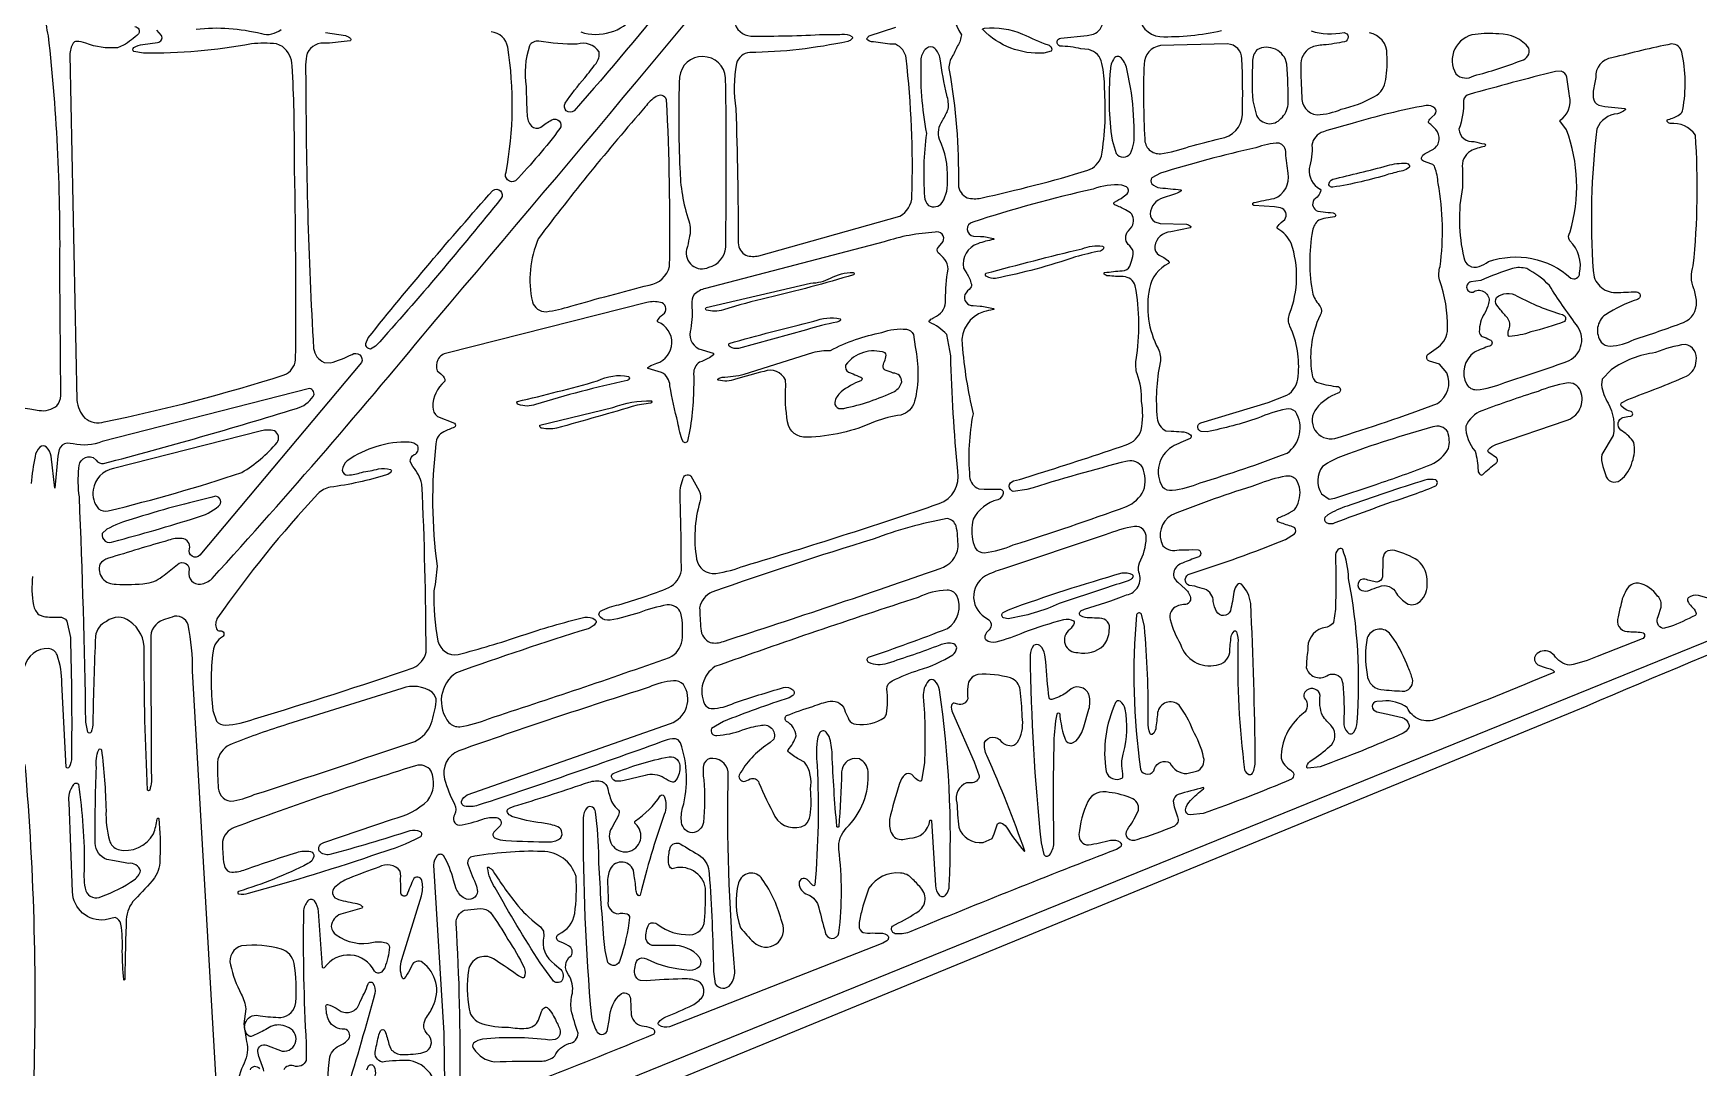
# Model space of a CAD drawing. Header units: metres. Extents: x 0.1 to 11.9, y 2.5 to 10.6.
# Drawn here: x 4.531 to 6.78, y 4.106 to 5.504 of the extents above; entities that cross this region are included whole.
import ezdxf

# ---------------------------------------------------------------- set-up
doc = ezdxf.new("R2010")
doc.units = ezdxf.units.M

msp = doc.modelspace()

# ---------------------------------------------------------------- linework, layer by layer
at = {"layer": 'Layer 1', "color": 0}
for points in [[(2.87343, 4.59892, 0.1276), (2.86229, 4.57138, 0.3157), (2.86591, 4.55992, 0.3157), (2.87791, 4.55941, 0.0087), (3.42105, 5.06938), (4.30586, 5.93711, 0.0199), (5.43085, 7.15143, 0.0349), (6.76457, 8.82672, 0.0132), (7.80683, 10.4261, -0.3156), (7.81356, 10.42746, -0.3081), (7.82169, 10.41323, 0.1559), (7.82504, 10.40217, 0.554), (7.83153, 10.40224, 0.2638), (7.83198, 10.4139, 0.0415), (7.81648, 10.43607, 0.1151), (7.80658, 10.44448, 0.3209), (7.80157, 10.44374, 0.041), (7.77989, 10.41175, -0.0264), (6.06598, 7.92675, -0.0319), (3.46018, 5.16184), (2.87343, 4.59892)], [(5.89569, 5.47689, -0.2211), (5.81317, 5.50847, -0.4431), (5.81322, 5.50947, -0.1427), (5.81562, 5.51051, -0.1216), (5.8669, 5.50253, 0.0177), (5.90139, 5.48779, -0.4947), (5.90581, 5.47918), (5.89569, 5.47689)], [(6.51042, 5.5026, 0.0563), (6.47826, 5.50211, 0.5385), (6.45227, 5.44866, 0.3535), (6.47649, 5.44618, 0.0357), (6.54099, 5.46698, 0.4293), (6.55103, 5.48341, 0.2371), (6.51042, 5.5026)], [(6.77301, 5.1894, 0.0424), (6.77592, 5.36594, 0.268), (6.74186, 5.38167, -0.2521), (6.73779, 5.38455, -0.4901), (6.7391, 5.38722, 0.1006), (6.75437, 5.39363, 0.2029), (6.75893, 5.40072, 0.0995), (6.75748, 5.47795, 0.3681), (6.74346, 5.48916, 0.0141), (6.66317, 5.47029, 0.4011), (6.64127, 5.44397, 0.0121), (6.63795, 5.4254), (6.63756, 5.41691, 0.2517), (6.64531, 5.40636), (6.65328, 5.40472), (6.6806, 5.402, -0.2924), (6.68144, 5.40114, -0.2906), (6.68101, 5.40003, -0.0806), (6.67076, 5.3948, 0.2814), (6.64272, 5.37448, 0.0483), (6.63784, 5.18283, 0.4161), (6.66803, 5.1533, 0.0135), (6.69621, 5.15438, -0.3628), (6.70126, 5.14961, -0.3628), (6.69746, 5.1438, 0.0634), (6.65433, 5.12324, 0.4184), (6.64877, 5.08618, 0.2124), (6.66069, 5.08086, 0.0991), (6.69307, 5.08958, 0.0087), (6.75981, 5.11275, 0.3199), (6.7774, 5.14072, 0.0615), (6.77376, 5.15835, -0.1888), (6.77301, 5.1894)], [(5.4433, 5.18741, 0.3201), (5.46598, 5.21439, 0.007), (5.46587, 5.4432, 0.3864), (5.43518, 5.47212, 0.3864), (5.40345, 5.44433, 0.0217), (5.40411, 5.32088, 0.074), (5.41593, 5.24998, -0.1657), (5.41645, 5.22669, -0.035), (5.41307, 5.2116, 0.2895), (5.42054, 5.18995, 0.2896), (5.4433, 5.18741)], [(5.73708, 5.36823, 0.0544), (5.73464, 5.28267, 0.1936), (5.73996, 5.271, 0.3847), (5.75837, 5.2748, 0.1636), (5.76547, 5.30698, 0.1277), (5.75464, 5.35997, -0.2272), (5.75871, 5.38563, 0.0459), (5.76658, 5.40104, 0.1209), (5.76446, 5.4198, -0.0199), (5.75559, 5.46919, 0.1658), (5.74833, 5.48303, 0.3926), (5.737, 5.48303, 0.1831), (5.72971, 5.46919, 0.0577), (5.73708, 5.36823)], [(5.98787, 5.35904), (5.99344, 5.34121, 0.5214), (6.01261, 5.34115, 0.1356), (6.01761, 5.37023, 0.0383), (6.01281, 5.43039), (6.00833, 5.45327, 0.1485), (6.00039, 5.46999, 0.4767), (5.99084, 5.46996, 0.1557), (5.98547, 5.45292, 0.0603), (5.98787, 5.35904)], [(6.05317, 5.48689, 0.3638), (6.031, 5.46181, 0.0219), (6.03201, 5.36114, 0.4496), (6.05347, 5.3408, 0.0495), (6.09211, 5.35047, -0.0066), (6.13394, 5.3612, 0.364), (6.16397, 5.39385, 0.0162), (6.1633, 5.46901, 0.4066), (6.14388, 5.48907), (6.05317, 5.48689)], [(6.18296, 5.39234, 0.5277), (6.21595, 5.3882, 0.175), (6.22578, 5.40717, 0.021), (6.22405, 5.46195, 0.5053), (6.18358, 5.48134, 0.1974), (6.17775, 5.46505, 0.0351), (6.17799, 5.41233), (6.18296, 5.39234)], [(6.49641, 5.19497, -0.2761), (6.60757, 5.17275, 0.5536), (6.61945, 5.17918, 0.2546), (6.60626, 5.22309, -0.285), (6.60645, 5.23522, 0.164), (6.60175, 5.37297), (6.59287, 5.38541), (6.59294, 5.38594, 0.3269), (6.60557, 5.41877, 0.0098), (6.6023, 5.44446, 0.2195), (6.59464, 5.45229), (6.58687, 5.4521, 0.0051), (6.47031, 5.42095, 0.2817), (6.46267, 5.41291, -0.0948), (6.45626, 5.37388, 0.4185), (6.4769, 5.35724, 0.0324), (6.49105, 5.35413, -0.3347), (6.49234, 5.35246, -0.3346), (6.49109, 5.35077, 0.0542), (6.47216, 5.34442, 0.297), (6.46111, 5.32064, -0.0187), (6.46125, 5.29519, 0.1088), (6.46308, 5.20078, 0.4877), (6.48353, 5.18831, 0.0608), (6.49641, 5.19497)], [(5.21271, 5.22585, 0.1559), (5.20474, 5.14062, 0.3353), (5.22336, 5.12734, 0.0498), (5.25656, 5.13491, -0.0053), (5.36254, 5.16336, 0.3005), (5.39013, 5.18858, 0.0163), (5.38613, 5.41384, 0.4634), (5.37219, 5.4183, 0.1039), (5.35736, 5.40405, 0.0185), (5.21271, 5.22585)], [(6.42737, 5.00318, 0.3718), (6.44005, 5.04458), (6.43021, 5.05653), (6.41646, 5.06037, -0.2883), (6.41289, 5.06553, -0.2887), (6.416, 5.07099), (6.42865, 5.07999, 0.2593), (6.44085, 5.10428, 0.0952), (6.43018, 5.1704, -0.1398), (6.43098, 5.18856, 0.0798), (6.42828, 5.30068, 0.0586), (6.42408, 5.32233, 0.2186), (6.41993, 5.32686), (6.40833, 5.33078, -0.3861), (6.40607, 5.33504, -0.216), (6.41099, 5.34115), (6.42205, 5.34699, 0.4659), (6.42508, 5.37338, 0.0873), (6.41592, 5.38206, -0.3648), (6.41532, 5.38432, -0.1005), (6.41984, 5.39035), (6.42391, 5.39376, 0.357), (6.42388, 5.40249, 0.2075), (6.41208, 5.40593, 0.0291), (6.31209, 5.38146, 0.0065), (6.27325, 5.37058, 0.2915), (6.25791, 5.35252, -0.0885), (6.25413, 5.32078, 0.3008), (6.26895, 5.29293, -0.2903), (6.26957, 5.2896, -0.104), (6.26472, 5.28232), (6.26046, 5.27843, 0.499), (6.26573, 5.26332), (6.27291, 5.26242, 0.0211), (6.28632, 5.26094, -0.281), (6.28986, 5.2583, -0.4663), (6.28845, 5.25565), (6.2738, 5.25315), (6.26707, 5.25118, 0.1727), (6.25858, 5.2368, 0.089), (6.25886, 5.15098, 0.082), (6.26916, 5.13439, -0.2837), (6.26886, 5.12245, 0.1609), (6.2587, 5.03925, 0.2634), (6.26707, 5.03101, 0.0384), (6.29333, 5.02605, -0.3251), (6.29634, 5.02155, -0.3254), (6.29298, 5.01728, 0.1331), (6.26382, 4.99656, 0.3206), (6.26197, 4.96735, 0.3205), (6.289, 4.95614, 0.0149), (6.42737, 5.00318)], [(6.22419, 4.93612, 0.4011), (6.23551, 4.99227, 0.2313), (6.22286, 4.9956, 0.053), (6.18478, 4.98352, -0.0361), (6.11622, 4.9652), (6.10842, 4.96566, -0.3462), (6.10358, 4.97103, -0.3464), (6.10766, 4.97701), (6.1988, 5.00471), (6.22373, 5.01435, 0.2641), (6.23922, 5.04023, 0.1344), (6.22821, 5.10761, -0.2129), (6.22763, 5.12436, 0.1766), (6.22973, 5.22011, 0.1547), (6.21165, 5.23935, -0.3892), (6.21107, 5.2416, -0.0959), (6.21628, 5.24801), (6.22109, 5.25194, 0.5339), (6.21541, 5.2677), (6.20707, 5.26898), (6.1793, 5.27098, -0.3469), (6.17779, 5.27289, -0.3462), (6.1793, 5.27479, -0.0091), (6.20665, 5.28036, 0.3686), (6.22563, 5.31439, -0.0147), (6.22245, 5.34181, 0.3358), (6.21356, 5.35519, 0.0845), (6.18222, 5.34892, 0.0193), (6.05317, 5.31451), (6.0416, 5.30804, 0.3927), (6.0416, 5.30024, 0.1779), (6.05297, 5.29459, -0.013), (6.08066, 5.29189, -0.3087), (6.08138, 5.29116, -0.3096), (6.08096, 5.29023, -0.0699), (6.07065, 5.28565), (6.05684, 5.28132, 0.3118), (6.03923, 5.25957, 0.2704), (6.04572, 5.24889), (6.05286, 5.24646), (6.08837, 5.2457, -0.1676), (6.09381, 5.24299, -0.5241), (6.09337, 5.24062), (6.06718, 5.23541, 0.3385), (6.04542, 5.21592, 0.2799), (6.05134, 5.20373), (6.05756, 5.20045, -0.0949), (6.06459, 5.1947, -0.4633), (6.06421, 5.19251, 0.2419), (6.03849, 5.15886, 0.1732), (6.04995, 5.07745, -0.1616), (6.05279, 5.05853, 0.078), (6.04888, 4.98338, 0.2661), (6.06059, 4.96656), (6.06757, 4.96568, -0.0247), (6.08181, 4.96514, -0.1632), (6.0937, 4.96072, -0.5382), (6.09325, 4.95592, 0.02), (6.0689, 4.94488, 0.4093), (6.05595, 4.89047, 0.2284), (6.06887, 4.886, 0.0763), (6.10706, 4.89614, 0.0179), (6.22419, 4.93612)], [(6.28589, 5.3063, 0.007), (6.36006, 5.32479, -0.0793), (6.3851, 5.32801, -0.2239), (6.38974, 5.32482, -0.3422), (6.38901, 5.32206, -0.0941), (6.38073, 5.31784, 0.0116), (6.36143, 5.31298, -0.036), (6.28621, 5.29558, -0.4294), (6.28068, 5.29888, -0.2857), (6.28589, 5.3063)], [(4.98314, 5.09213, -0.0129), (5.15156, 5.29132, -0.3675), (5.16165, 5.29062, -0.3674), (5.1626, 5.28057, -0.0149), (4.99304, 5.08073), (4.98628, 5.07688, -0.4933), (4.98003, 5.08446), (4.98314, 5.09213)], [(5.96235, 5.29304, 0.0228), (5.79975, 5.24847, 0.3694), (5.79208, 5.23852, 0.3695), (5.80071, 5.22939), (5.80997, 5.22915, -0.0431), (5.82775, 5.2263, -0.3415), (5.82836, 5.22551, -0.3431), (5.82775, 5.2247, 0.051), (5.80671, 5.21925, 0.3826), (5.78734, 5.18618), (5.79176, 5.17902, -0.0698), (5.79776, 5.16458, -0.2301), (5.79678, 5.15971, 0.0296), (5.78898, 5.15068, 0.5477), (5.80035, 5.13581), (5.8096, 5.13502, -0.0354), (5.82768, 5.13156, -0.3381), (5.82818, 5.13089, -0.3396), (5.82767, 5.13022, 0.0241), (5.81431, 5.12722, 0.3546), (5.78519, 5.08296, 0.0351), (5.8, 4.98927, 0.0696), (5.79547, 4.90443, 0.2804), (5.80774, 4.88791), (5.81486, 4.88738), (5.83703, 4.88749, -0.425), (5.8408, 4.88155, -0.242), (5.83359, 4.8732, 0.209), (5.80008, 4.8468, 0.1074), (5.80008, 4.81564), (5.80293, 4.80818, 0.2818), (5.81545, 4.80156, 0.0745), (5.85418, 4.81214, 0.0117), (6.0073, 4.86417, 0.179), (6.03039, 4.88554, 0.1842), (6.02883, 4.91704, 0.3138), (6.0088, 4.92554, 0.013), (5.87289, 4.88692), (5.85446, 4.88439, -0.3365), (5.84907, 4.89153, -0.3364), (5.85449, 4.89863, 0.0255), (5.88816, 4.90858, 0.0068), (6.00677, 4.94747, 0.232), (6.02739, 4.96722, 0.0883), (6.02764, 5.00586, 0.1064), (6.02159, 5.04322, -0.0974), (6.02027, 5.06224, 0.0851), (6.01927, 5.16219, 0.3231), (6.00299, 5.17482, -0.0177), (5.98228, 5.17577, -0.1718), (5.97732, 5.17806, -0.5738), (5.97784, 5.18008, -0.0266), (6.00153, 5.18256, 0.255), (6.01204, 5.18886), (6.01389, 5.19555, 0.1063), (6.01637, 5.20853, 0.1471), (6.00967, 5.21812, -0.3869), (6.01, 5.23672), (6.01461, 5.24223, 0.332), (6.01288, 5.26113), (6.00606, 5.26515, 0.0289), (5.99183, 5.27141, -0.2892), (5.99017, 5.27326, -0.2887), (5.99112, 5.27554, 0.0381), (6.00293, 5.28235), (6.00841, 5.28679, 0.4291), (6.00729, 5.2961), (6.00099, 5.2985, 0.106), (5.96235, 5.29304)], [(5.10213, 4.63951, 0.4393), (5.09199, 4.57208, 0.2253), (5.10691, 4.56647, 0.0626), (5.14561, 4.57735, 0.006), (5.38986, 4.65993, 0.2445), (5.407, 4.68292, 0.0739), (5.40552, 4.72007, 0.3381), (5.38692, 4.73104, 0.051), (5.34887, 4.72048, -0.0216), (5.3099, 4.71028, -0.2151), (5.29673, 4.71462, -0.5062), (5.29675, 4.72252, -0.0908), (5.32173, 4.73125, 0.0259), (5.38924, 4.75455, 0.2282), (5.40603, 4.77767, 0.0082), (5.40429, 4.87694, -0.0877), (5.40784, 4.9007, -0.5742), (5.41891, 4.90549), (5.4301, 4.88523, -0.1747), (5.43111, 4.87029, 0.1143), (5.42666, 4.79308, 0.3958), (5.45241, 4.7735, 0.054), (5.49178, 4.78414, 0.0102), (5.75431, 4.86805, 0.3773), (5.77932, 4.91187, -0.0167), (5.76988, 5.06766), (5.7646, 5.09657, 0.1054), (5.7413, 5.11307, -0.4654), (5.74095, 5.1149, -0.1197), (5.74577, 5.11855), (5.75079, 5.12125, 0.2835), (5.76288, 5.14332, -0.0418), (5.76631, 5.18496, 0.177), (5.76175, 5.198, 0.0357), (5.75284, 5.20705, -0.4074), (5.7533, 5.21434), (5.7595, 5.22211, 0.3022), (5.75831, 5.23199, 0.302), (5.74875, 5.2347, 0.0661), (5.68004, 5.22175), (5.43869, 5.1588, 0.1256), (5.42338, 5.1507, 0.1723), (5.42005, 5.13728, -0.0594), (5.41894, 5.10437, 0.3804), (5.42954, 5.07702), (5.4488, 5.07126, -0.547), (5.44929, 5.06911, -0.1038), (5.44182, 5.06409, -0.0343), (5.43061, 5.05898, 0.263), (5.42265, 5.0436, -0.0431), (5.41769, 4.96762), (5.41436, 4.95227, -0.2784), (5.41109, 4.9503, -0.2778), (5.40784, 4.95227, -0.0593), (5.40145, 4.9776, -0.0283), (5.39063, 5.0273, 0.2702), (5.37944, 5.04511), (5.36101, 5.05054, -0.5687), (5.36079, 5.05189, -0.0926), (5.36636, 5.05504), (5.37271, 5.05759, 0.3169), (5.39324, 5.08478, 0.317), (5.37454, 5.11328, -0.3843), (5.374, 5.11538, -0.0924), (5.3789, 5.12164), (5.38335, 5.1255, 0.5378), (5.37801, 5.13988, 0.1243), (5.35957, 5.13966), (5.08927, 5.0714, 0.4706), (5.07634, 5.04743), (5.08116, 5.04334, -0.1135), (5.08643, 5.03616, -0.3089), (5.08575, 5.03265, 0.2134), (5.07017, 4.99894, 0.2384), (5.07661, 4.98581), (5.09941, 4.97652, -0.2933), (5.10114, 4.97389, -0.2939), (5.09947, 4.9712, 0.0302), (5.08517, 4.96495, 0.2911), (5.07448, 4.94891, 0.0633), (5.07617, 4.78358, -0.0316), (5.07186, 4.75035, 0.0524), (5.07723, 4.68225, 0.4004), (5.10468, 4.66416, 0.0184), (5.18988, 4.68955, -0.024), (5.2757, 4.7144, -0.2117), (5.28964, 4.71115, -0.4211), (5.29026, 4.70632, -0.1402), (5.28001, 4.69898, 0.0094), (5.10213, 4.63951)], [(5.94737, 5.21242, -0.1237), (5.97506, 5.21605, -0.4607), (5.97647, 5.21322, -0.215), (5.9722, 5.20929, 0.0203), (5.93856, 5.20144, -0.0365), (5.83045, 5.17239, -0.1459), (5.8186, 5.17467, -0.5285), (5.81742, 5.17923, -0.0066), (5.94737, 5.21242)], [(5.5807, 5.16606, 0.1159), (5.60756, 5.17264, -0.1311), (5.638, 5.18014, -0.3518), (5.63957, 5.17894, -0.3519), (5.63873, 5.17714, -0.0151), (5.52261, 5.1461, 0.0216), (5.46282, 5.12985, -0.1579), (5.43966, 5.12962, -0.3028), (5.43859, 5.13124, -0.3016), (5.43966, 5.13285), (5.5807, 5.16606)], [(6.6052, 5.06127, 0.479), (6.61507, 5.10964, -0.0162), (6.57866, 5.16262, 0.0876), (6.54806, 5.18548, 0.1334), (6.5287, 5.18577, 0.0227), (6.48584, 5.16944), (6.47254, 5.16751, 0.4972), (6.46758, 5.15754, 0.4971), (6.47853, 5.15547, -0.2839), (6.49277, 5.15258, -0.284), (6.49657, 5.13854, -0.0772), (6.49087, 5.12485, 0.1383), (6.48389, 5.10028, 0.2852), (6.4879, 5.09379, -0.0369), (6.49815, 5.08943, -0.3116), (6.50113, 5.08522, -0.3113), (6.49825, 5.08095, 0.0454), (6.47753, 5.07252, 0.386), (6.46708, 5.02904, 0.2733), (6.47991, 5.0219, 0.0863), (6.51841, 5.03182, 0.015), (6.6052, 5.06127)], [(6.53515, 5.14853, 0.0543), (6.59633, 5.12341, -0.5613), (6.599, 5.11402, -0.0326), (6.55346, 5.09993, -0.0705), (6.52443, 5.09382, -0.3974), (6.52283, 5.09542, -0.0891), (6.52409, 5.10405, 0.2736), (6.5218, 5.11891, -0.0268), (6.51261, 5.12992), (6.50764, 5.13595, -0.2666), (6.50695, 5.14648, -0.3071), (6.53515, 5.14853)], [(5.58517, 5.11433, -0.1485), (5.62054, 5.1177, -0.558), (5.62095, 5.11591, -0.1402), (5.61612, 5.11317, 0.0329), (5.57526, 5.10298), (5.48309, 5.07762, -0.1676), (5.47179, 5.07977, -0.4985), (5.47073, 5.08457, -0.0103), (5.58517, 5.11433)], [(5.67689, 5.09922, -0.1281), (5.71005, 5.10352, -0.2729), (5.71964, 5.09663), (5.7218, 5.07972, -0.1142), (5.72118, 5.00621, -0.2684), (5.70236, 4.9877, 0.0513), (5.66789, 4.97889, -0.1004), (5.57573, 4.95775, -0.4035), (5.54957, 4.97834, -0.0604), (5.54715, 5.02705), (5.54654, 5.03531, 0.3911), (5.51793, 5.04671, 0.0158), (5.47916, 5.03611, -0.1554), (5.45586, 5.03477, -0.2782), (5.45523, 5.03555, -0.278), (5.45562, 5.03648, -0.1284), (5.46127, 5.03867, 0.0392), (5.49077, 5.04274), (5.58366, 5.0724, -0.0585), (5.6074, 5.07499, -0.0722), (5.67689, 5.09922)], [(5.69409, 5.01958, 0.182), (5.70369, 5.03235, 0.4582), (5.69215, 5.04417, 0.0493), (5.68136, 5.04852, -0.282), (5.67882, 5.05198, -0.1368), (5.6804, 5.06022, 0.0966), (5.68269, 5.0685, 0.2462), (5.68128, 5.07175, 0.3325), (5.62798, 5.05511, 0.3459), (5.63175, 5.04584), (5.63807, 5.04355, 0.0524), (5.64843, 5.03897, -0.3008), (5.65008, 5.03654, -0.3013), (5.64849, 5.03406, 0.0759), (5.62173, 5.01885, 0.1767), (5.61334, 5.00477, 0.3688), (5.61887, 4.99665), (5.62569, 4.99672, 0.0584), (5.69409, 5.01958)], [(6.72211, 5.07202, 0.1244), (6.66194, 5.04884), (6.64975, 5.03638), (6.64899, 5.02836, 0.1112), (6.65811, 5.00373, -0.1623), (6.66479, 4.96017), (6.64932, 4.93416, 0.1119), (6.65082, 4.91831, 0.0218), (6.65433, 4.90741, 0.5636), (6.67439, 4.89971, 0.1654), (6.69051, 4.92439, 0.1349), (6.69277, 4.9505, 0.1111), (6.67716, 4.96582, -0.5704), (6.67589, 4.98349, -0.068), (6.6844, 4.98549), (6.68864, 4.98619, 0.3442), (6.69113, 4.98912, 0.3446), (6.68889, 4.99227, -0.1272), (6.67649, 4.99917, -0.3994), (6.67623, 5.00431), (6.68439, 5.0088, 0.0165), (6.76401, 5.04041, 0.2783), (6.77671, 5.06089, 0.4201), (6.76226, 5.08313, 0.0688), (6.72211, 5.07202)], [(5.29294, 5.03376, -0.1715), (5.33461, 5.03984, -0.4123), (5.33579, 5.03734, -0.2331), (5.33262, 5.03428, 0.0233), (5.20915, 5.00182, -0.1699), (5.18595, 5.0019, -0.2715), (5.18403, 5.00352, -0.2715), (5.18451, 5.00599, 0.0108), (5.29294, 5.03376)], [(6.46569, 4.97284, 0.1898), (6.47832, 4.93907, -0.0599), (6.48224, 4.91259, 0.1862), (6.48511, 4.90725, 0.36), (6.48852, 4.90721, -0.0225), (6.5065, 4.92276, 0.4881), (6.50709, 4.93005), (6.49662, 4.93713, -0.4268), (6.49632, 4.94133, -0.1304), (6.50622, 4.94782), (6.60107, 4.98012, 0.4438), (6.62058, 5.02032, 0.3519), (6.60194, 5.03093, 0.0514), (6.56333, 5.01969, 0.0116), (6.48745, 4.99356, 0.1935), (6.46569, 4.97284)], [(5.31356, 4.99782, -0.0992), (5.36559, 5.00682, -0.488), (5.36636, 5.00539, -0.2472), (5.36417, 5.00365), (5.34634, 5.00104, -0.0058), (5.23749, 4.96999, -0.1122), (5.21794, 4.96988, -0.538), (5.21477, 4.97397), (5.31356, 4.99782)], [(6.2723, 4.91812, 0.3195), (6.27085, 4.88112), (6.28098, 4.87392), (6.28874, 4.8755), (6.34338, 4.89358, 0.0136), (6.41883, 4.92083, 0.1658), (6.44232, 4.94242, 0.1486), (6.44123, 4.96485, 0.3579), (6.421, 4.97157, 0.0193), (6.29998, 4.93275, 0.0655), (6.2723, 4.91812)], [(4.81228, 4.91007, 0.0833), (4.85982, 4.95044, 0.4618), (4.85624, 4.96621, 0.136), (4.83876, 4.96613), (4.63905, 4.91565, 0.322), (4.61151, 4.88668, 0.2252), (4.61887, 4.86077, 0.2018), (4.63191, 4.85817, 0.0209), (4.81228, 4.91007)], [(5.06123, 4.66741, 0.0103), (5.05569, 4.89445, 0.1055), (5.0435, 4.91798), (5.03985, 4.92469, -0.3343), (5.04516, 4.93419, 0.424), (5.04991, 4.94588, 0.174), (5.0383, 4.95118, 0.1598), (4.95475, 4.92589, 0.2102), (4.94807, 4.913, 0.3728), (4.95557, 4.90664, 0.0641), (4.97399, 4.91025, 0.0163), (4.99689, 4.9148, -0.0974), (5.01295, 4.91428, -0.4976), (5.01397, 4.9113, -0.1712), (5.00793, 4.90678, -0.0407), (4.93168, 4.89012, 0.148), (4.91504, 4.88133, 0.0335), (4.77956, 4.71383, 0.2323), (4.77806, 4.69864, 0.3399), (4.78293, 4.69605, -0.3596), (4.7879, 4.69317, -0.3595), (4.786, 4.68775, 0.2346), (4.77339, 4.66882, 0.0598), (4.77317, 4.58842), (4.77794, 4.5741, 0.2461), (4.79025, 4.56868, 0.0851), (4.82935, 4.57729, 0.0102), (5.04396, 4.64625, 0.2399), (5.06123, 4.66741)], [(6.06811, 4.85256, 0.3951), (6.05647, 4.81094, 0.2849), (6.07839, 4.80576, 0.0285), (6.09617, 4.806), (6.10409, 4.8057, -0.3325), (6.10772, 4.80044, -0.3324), (6.1037, 4.79548, 0.0229), (6.08292, 4.78757, 0.2101), (6.0718, 4.77761, 0.3578), (6.07679, 4.76185), (6.08695, 4.75245, -0.179), (6.094, 4.73943, -0.4607), (6.0842, 4.73166, 0.0635), (6.07572, 4.7295, 0.3955), (6.06644, 4.71129, 0.0712), (6.08041, 4.67796, 0.3967), (6.12896, 4.6499, 0.3411), (6.14679, 4.66673, -0.0178), (6.14879, 4.6883, -0.1705), (6.15263, 4.69541, -0.5227), (6.1558, 4.69468, -0.1074), (6.15794, 4.67922, 0.0392), (6.16689, 4.50846, 0.2061), (6.17262, 4.50207, 0.3798), (6.1775, 4.50355, 0.1155), (6.18121, 4.5201, 0.0109), (6.1751, 4.73318, 0.1661), (6.16269, 4.75901, 0.3914), (6.15745, 4.75874, 0.1615), (6.15249, 4.74854, -0.0299), (6.14766, 4.72299, -0.2894), (6.13852, 4.71661, -0.2892), (6.12885, 4.72212, -0.0692), (6.12454, 4.73565, 0.3104), (6.11317, 4.75247, -0.0293), (6.09981, 4.75642), (6.0922, 4.75729, -0.33), (6.08682, 4.76565, -0.3299), (6.09325, 4.77323, 0.0192), (6.22195, 4.81942), (6.23444, 4.82715, 0.4119), (6.23463, 4.83508), (6.22973, 4.83743, -0.014), (6.21227, 4.8432, -0.2799), (6.21092, 4.84644, -0.2802), (6.21317, 4.84913, 0.0309), (6.22725, 4.85551), (6.23415, 4.85938, 0.1286), (6.24014, 4.87198, 0.2325), (6.23644, 4.90047, 0.2603), (6.22277, 4.90504, 0.0574), (6.18402, 4.89363, 0.0202), (6.06811, 4.85256)], [(6.27948, 4.85289), (6.27549, 4.84926, 0.4075), (6.27726, 4.84238, 0.2305), (6.28945, 4.84228, -0.011), (6.39097, 4.87893, 0.0168), (6.42377, 4.89153, 0.2883), (6.42721, 4.89528, 0.2884), (6.42531, 4.90001, 0.1312), (6.41038, 4.89953, 0.0118), (6.30535, 4.86454, 0.0611), (6.27948, 4.85289)], [(4.77738, 4.87792, 0.0205), (4.66422, 4.84691, 0.0574), (4.62974, 4.83325), (4.62356, 4.82779, 0.2914), (4.62791, 4.8173, 0.2915), (4.63926, 4.8168, 0.0127), (4.75105, 4.84924, 0.1153), (4.7809, 4.86465, 0.3046), (4.78359, 4.87246, 0.3048), (4.77738, 4.87792)], [(5.43074, 4.72735, 0.0228), (5.43247, 4.6989, 0.287), (5.44482, 4.68027, 0.143), (5.46298, 4.68184, 0.0062), (5.75559, 4.7805, 0.3076), (5.77975, 4.80942, 0.0481), (5.77727, 4.83814, 0.2553), (5.76506, 4.84792, 0.0429), (5.66516, 4.82011, 0.0094), (5.44743, 4.74852, 0.2434), (5.43074, 4.72735)], [(5.94179, 4.66683, 0.2422), (5.9762, 4.67607, 0.162), (5.98397, 4.6965, 0.5253), (5.97094, 4.71315, -0.0253), (5.95739, 4.71375, -0.1346), (5.94568, 4.71617, -0.5218), (5.94574, 4.72293), (5.95076, 4.72558, 0.0222), (6.00741, 4.74453, 0.4678), (6.02415, 4.77527, -0.1207), (6.02493, 4.78795, 0.1132), (6.03405, 4.82153, 0.4706), (6.01812, 4.83724, 0.0477), (5.97855, 4.82581), (5.83981, 4.77952, 0.039), (5.81669, 4.77031, 0.2772), (5.80084, 4.74048, 0.2773), (5.81973, 4.71244, -0.4807), (5.82181, 4.69763, 0.1353), (5.81608, 4.68885, 0.3139), (5.81751, 4.68418, 0.2381), (5.83147, 4.68123, 0.0363), (5.86986, 4.69459, -0.0269), (5.92269, 4.71131, -0.1965), (5.9359, 4.70951, -0.3487), (5.93671, 4.70655, -0.0917), (5.93085, 4.69778, 0.341), (5.92438, 4.67809, 0.3411), (5.94179, 4.66683)], [(6.30727, 4.76671, 0.09), (6.29941, 4.80584, 0.4421), (6.29459, 4.80694, 0.206), (6.28971, 4.79911, -0.0087), (6.28975, 4.72531), (6.28713, 4.70717, -0.2094), (6.27186, 4.69988, 0.3534), (6.25229, 4.66956, 0.0327), (6.25023, 4.64659, 0.5053), (6.27795, 4.63533, -0.3791), (6.2974, 4.63215), (6.29947, 4.62477, -0.0402), (6.30074, 4.57255, 0.1858), (6.30579, 4.55899, 0.4739), (6.31452, 4.55899, 0.1533), (6.31889, 4.5726, 0.0674), (6.30727, 4.76671)], [(6.41358, 4.7612, 0.2479), (6.4009, 4.79104, 0.0808), (6.36981, 4.80442, 0.2154), (6.35733, 4.80251, 0.1848), (6.35341, 4.79112), (6.35309, 4.76916, -0.3054), (6.34545, 4.76175, -0.0296), (6.32947, 4.76591, 0.4052), (6.32009, 4.76024, 0.4052), (6.32546, 4.75067, 0.1771), (6.33596, 4.75084, -0.0226), (6.34815, 4.75574, -0.4119), (6.37217, 4.74631, 0.0864), (6.38565, 4.73335, 0.3436), (6.40387, 4.7358, 0.2273), (6.41358, 4.7612)], [(5.84737, 4.7124), (5.84126, 4.71347, -0.5575), (5.8408, 4.72081), (5.84808, 4.72462, -0.0185), (6.0014, 4.77431, -0.1708), (6.01506, 4.772, -0.404), (6.01578, 4.7685, -0.1626), (6.0097, 4.76352, 0.0086), (5.97746, 4.75326), (5.91661, 4.73283, -0.0675), (5.84737, 4.7124)], [(5.45147, 4.64769, 0.3706), (5.43743, 4.5972, 0.2779), (5.44653, 4.59109, 0.1078), (5.4779, 4.59857, -0.0126), (5.54396, 4.61938, -0.2355), (5.55675, 4.61635, -0.4859), (5.55675, 4.60868), (5.55164, 4.60569, 0.0156), (5.46303, 4.57362), (5.44686, 4.56412, 0.2822), (5.44741, 4.55727, 0.2819), (5.45376, 4.55468, 0.0766), (5.48879, 4.56224, -0.0585), (5.51251, 4.56794, -0.2956), (5.52762, 4.5647, -0.2958), (5.53084, 4.54958), (5.52596, 4.54504, 0.1221), (5.48609, 4.50447, 0.2844), (5.48418, 4.49748, 0.2843), (5.48958, 4.49265, 0.0909), (5.49912, 4.496, -0.4405), (5.51079, 4.49082, 0.0225), (5.53251, 4.44527, 0.4071), (5.57355, 4.43373, 0.175), (5.58004, 4.44663, 0.0618), (5.58039, 4.48209, 0.2093), (5.57241, 4.51872), (5.56493, 4.52247, -0.0487), (5.55059, 4.53271, -0.3783), (5.55026, 4.53529, 0.0975), (5.56101, 4.55398, 0.253), (5.54802, 4.57377, -0.5005), (5.54804, 4.58147, -0.0243), (5.58364, 4.59385, -0.0635), (5.60717, 4.60092, -0.4243), (5.62725, 4.58654, -0.043), (5.63243, 4.57568, 0.2579), (5.64205, 4.56996, 0.1772), (5.68029, 4.57896, 0.1634), (5.68297, 4.58381, 0.0767), (5.68349, 4.61719, -0.2809), (5.69071, 4.62844, -0.0446), (5.72726, 4.64327, 0.0702), (5.77255, 4.66375, 0.22), (5.77801, 4.67289, 0.3573), (5.77198, 4.67918, 0.134), (5.75502, 4.67673, -0.0126), (5.6839, 4.65186, -0.1898), (5.65943, 4.6532, -0.5667), (5.65894, 4.66051, 0.012), (5.76541, 4.6992, 0.3743), (5.77806, 4.7438, 0.2658), (5.76489, 4.75107, 0.1), (5.72595, 4.74128, 0.0069), (5.45147, 4.64769)], [(6.02624, 4.50912, 0.3393), (6.03614, 4.50226, 0.3392), (6.04533, 4.51005, -0.4766), (6.06603, 4.51771, 0.2926), (6.08905, 4.50308), (6.10171, 4.5063, 0.3956), (6.11156, 4.5251, 0.0766), (6.09685, 4.56189, 0.0771), (6.07844, 4.59549, 0.273), (6.06095, 4.59907, 0.2731), (6.04935, 4.5855, -0.0138), (6.04678, 4.56368, -0.1725), (6.04269, 4.55638, -0.5017), (6.03926, 4.55711, -0.1253), (6.03672, 4.57291, 0.024), (6.03149, 4.70204), (6.02756, 4.7186, 0.2856), (6.02396, 4.72023, 0.2852), (6.02091, 4.71772, 0.057), (6.02624, 4.50912)], [(6.33227, 4.63716, 0.4085), (6.35527, 4.61652, 0.0276), (6.38317, 4.61466, 0.4312), (6.39355, 4.63125, 0.0339), (6.38804, 4.64641, 0.0557), (6.36855, 4.68472), (6.36269, 4.6929, 0.5456), (6.33239, 4.68653, 0.0862), (6.33227, 4.63716)], [(5.89207, 4.40962), (5.89586, 4.39365, 0.4778), (5.90324, 4.39298, 0.1479), (5.90939, 4.40911, -0.0118), (5.90976, 4.54563, -0.0491), (5.91372, 4.58368, -0.3424), (5.91537, 4.58505, -0.3422), (5.9171, 4.58379, 0.0412), (5.9218, 4.55738), (5.92433, 4.54964, 0.3448), (5.93354, 4.54429), (5.93931, 4.54765, 0.1329), (5.94964, 4.56638), (5.95665, 4.59039, 0.1223), (5.95708, 4.60852, 0.4895), (5.93264, 4.61787), (5.92534, 4.61198, -0.078), (5.9066, 4.60328, -0.4189), (5.90268, 4.60549, -0.0155), (5.89844, 4.65437), (5.89684, 4.66361, 0.1697), (5.89049, 4.67607, 0.4081), (5.88192, 4.67607, 0.1721), (5.87721, 4.66358, 0.0237), (5.89207, 4.40962)], [(5.78068, 4.43087, 0.3572), (5.81358, 4.41019), (5.82599, 4.41537), (5.8288, 4.4217), (5.83247, 4.43378, -0.3823), (5.83735, 4.43648, -0.203), (5.84511, 4.43089, 0.0456), (5.86921, 4.39817), (5.86969, 4.39796), (5.86997, 4.39841, 0.0216), (5.81867, 4.52747, -0.1468), (5.81551, 4.54527, -0.5763), (5.83826, 4.54639, 0.0926), (5.84497, 4.54215), (5.85179, 4.54067, 0.2661), (5.86195, 4.54864, 0.1534), (5.86651, 4.58038, 0.0201), (5.8637, 4.61616, 0.2688), (5.85088, 4.63249, 0.085), (5.80656, 4.63708, 0.3507), (5.79296, 4.62102, 0.0452), (5.79282, 4.60419, -0.4249), (5.77941, 4.59717), (5.7745, 4.59844, 0.3536), (5.77083, 4.59522, 0.1636), (5.77231, 4.58567), (5.80177, 4.51893), (5.80848, 4.50017, -0.4219), (5.79724, 4.49087), (5.79143, 4.49073, 0.3875), (5.77815, 4.46376, 0.0085), (5.78068, 4.43087)], [(4.82913, 4.47478, 0.005), (5.04579, 4.54675, 0.2009), (5.06818, 4.57102, 0.0495), (5.07489, 4.60053, 0.2289), (5.06946, 4.61316, 0.2428), (5.02853, 4.61828), (4.87397, 4.56974, 0.0195), (4.79935, 4.54347, 0.2344), (4.7798, 4.52247, 0.0476), (4.78051, 4.4873, 0.4073), (4.79717, 4.46591, 0.0799), (4.82913, 4.47478)], [(5.73434, 4.51779), (5.73051, 4.49404, -0.4092), (5.72797, 4.49297, -0.1143), (5.72088, 4.4979), (5.71719, 4.50172, 0.3339), (5.70795, 4.50162, 0.1329), (5.70086, 4.48986, 0.027), (5.68735, 4.44115, 0.1249), (5.68945, 4.42339, 0.339), (5.70541, 4.41423), (5.71422, 4.416, 0.3827), (5.74185, 4.43967, -0.3242), (5.74285, 4.44032, -0.3242), (5.74378, 4.43957), (5.74956, 4.35173, 0.1766), (5.75442, 4.33887, 0.432), (5.76304, 4.33887, 0.1711), (5.76803, 4.35173, 0.0473), (5.75489, 4.61619, 0.165), (5.74839, 4.62851, 0.4059), (5.73994, 4.62851, 0.2002), (5.73285, 4.60691, -0.0329), (5.73434, 4.51779)], [(5.97977, 4.50622, 0.4956), (6.00187, 4.49752, 0.2414), (6.00258, 4.49907, 0.0267), (6.00118, 4.51364, -0.0941), (6.00337, 4.53142, 0.1089), (6.00571, 4.59017, 0.1593), (5.9989, 4.60097, 0.4071), (5.99245, 4.59919, 0.1455), (5.97977, 4.50622)], [(5.6188, 4.28818, 0.0628), (5.61874, 4.40078, -0.2139), (5.62889, 4.42942, 0.2163), (5.65839, 4.50582, 0.2591), (5.64674, 4.52291), (5.64045, 4.5237, 0.3799), (5.62256, 4.5056, -0.0145), (5.61866, 4.43138, -0.3381), (5.61702, 4.43077, -0.3379), (5.61601, 4.4322, -0.0123), (5.60971, 4.52949, 0.0804), (5.60557, 4.55308), (5.60169, 4.55916, 0.481), (5.59305, 4.55854), (5.59034, 4.55235, 0.067), (5.5894, 4.51425, -0.0333), (5.58648, 4.35271, -0.2805), (5.58499, 4.35162, -0.2815), (5.58333, 4.35244), (5.57592, 4.36007, 0.2857), (5.5689, 4.36087, 0.2858), (5.56507, 4.35492, 0.3359), (5.57657, 4.34, -0.2434), (5.59191, 4.32175, 0.0215), (5.60052, 4.28907, 0.3804), (5.60926, 4.2805, 0.3804), (5.6188, 4.28818)], [(4.61579, 4.51129, -0.1202), (4.61895, 4.53546, -0.2979), (4.62086, 4.53671, -0.2979), (4.62277, 4.53546, -0.0225), (4.62893, 4.45342, 0.0794), (4.63343, 4.41281, 0.2256), (4.64504, 4.40043, 0.3382), (4.69299, 4.42198, 0.06), (4.69799, 4.44188, -0.3571), (4.69887, 4.44297, -0.357), (4.70011, 4.44233, -0.037), (4.7017, 4.38994, -0.1575), (4.69428, 4.36217, -0.0294), (4.66765, 4.33313, 0.1706), (4.65628, 4.30602, 0.0074), (4.65423, 4.22474, -0.3935), (4.65356, 4.22412, -0.3935), (4.6529, 4.22474, -0.0213), (4.65081, 4.26293, 0.0568), (4.64887, 4.29974, 0.2976), (4.64104, 4.30855), (4.62749, 4.30549, -0.4353), (4.58349, 4.34322), (4.57886, 4.46393, -0.1958), (4.58519, 4.48834, -0.5776), (4.59159, 4.48879, -0.0385), (4.59948, 4.37556, 0.0873), (4.6015, 4.34461, 0.4407), (4.62268, 4.33713, 0.0675), (4.66695, 4.3598, 0.1899), (4.67529, 4.37172, 0.3738), (4.65947, 4.38188, -0.0174), (4.6403, 4.38527), (4.62997, 4.38688, -0.2956), (4.61439, 4.40905, -0.0122), (4.61579, 4.51129)], [(5.38954, 4.52599, -0.4962), (5.4038, 4.51095, -0.2026), (5.39712, 4.49228, -0.2927), (5.39431, 4.49158, -0.0622), (5.38291, 4.49714, 0.2166), (5.357, 4.50058), (5.32872, 4.49362, -0.0572), (5.3201, 4.49275, -0.3667), (5.31168, 4.49884, -0.3345), (5.31385, 4.50314, -0.0493), (5.38954, 4.52599)], [(5.01571, 4.44178, 0.1346), (5.06357, 4.46674, 0.2666), (5.06805, 4.50663, 0.327), (5.0471, 4.51375, 0.0149), (4.80213, 4.4303, 0.259), (4.7861, 4.41126, 0.0253), (4.78749, 4.38396), (4.78935, 4.37637, 0.2863), (4.79881, 4.36997, 0.0932), (4.81713, 4.37357, -0.0095), (4.88641, 4.39656, -0.1225), (4.9052, 4.39797, -0.4059), (4.90943, 4.39114, -0.2383), (4.90158, 4.38151, -0.0442), (4.80789, 4.34389, 0.3249), (4.80673, 4.34217, 0.3255), (4.808, 4.34052, 0.1382), (4.82151, 4.34179, 0.0173), (4.99888, 4.3961, 0.045), (5.05332, 4.41769, 0.2707), (5.05541, 4.42099, 0.2704), (5.05356, 4.42443, 0.159), (5.03925, 4.42579, -0.0143), (4.931, 4.39386, -0.2569), (4.91707, 4.39808, -0.505), (4.92299, 4.40987), (5.01571, 4.44178)], [(5.21554, 4.29598), (5.22003, 4.29012), (5.22033, 4.28365, 0.3195), (5.23488, 4.24564), (5.24327, 4.23827, -0.3168), (5.24466, 4.22299, -0.4415), (5.2322, 4.22382), (5.21511, 4.24751, -0.0148), (5.15433, 4.349, -0.1108), (5.14425, 4.3757, -0.2725), (5.14477, 4.37665, -0.2731), (5.14585, 4.37665, -0.1054), (5.15166, 4.37139, 0.0275), (5.18611, 4.32345, 0.0435), (5.21554, 4.29598)], [(5.54208, 4.30195, 0.0938), (5.51523, 4.36065, 0.2959), (5.49765, 4.36845, 0.2959), (5.48338, 4.35559, 0.1582), (5.48608, 4.29478, 0.0243), (5.50373, 4.27534, 0.3582), (5.53383, 4.27289, 0.3582), (5.54208, 4.30195)]]:
    msp.add_lwpolyline(points, format="xyb", close=True, dxfattribs=at)
for points in [[(4.9252, 5.50457), (4.95239, 5.50039, -0.1605), (4.95933, 5.49631, -0.5534), (4.95847, 5.49349, -0.0174), (4.92669, 5.49, 0.3273), (4.90067, 5.47667, 0.0852), (4.89888, 5.44514, 0.0151), (4.90924, 5.07773, 0.2613), (4.92337, 5.0589), (4.93169, 5.05823, 0.0486), (4.96124, 5.06971, -0.3176), (4.97153, 5.06884, -0.3176), (4.97415, 5.05885), (4.7557, 4.7982, -0.3548), (4.74515, 4.79679, -0.3547), (4.74162, 4.80682, 0.453), (4.73178, 4.82087, 0.1143), (4.71326, 4.81849, 0.0053), (4.63201, 4.79409, 0.162), (4.62061, 4.78631, 0.527), (4.64234, 4.75912, 0.0471), (4.68383, 4.76029, 0.146), (4.70728, 4.77147, 0.0266), (4.72523, 4.78588, -0.3366), (4.73682, 4.78687, -0.3364), (4.74086, 4.77598, 0.5042), (4.75651, 4.75905, 0.1553), (4.77219, 4.76668, 0.0122), (5.07475, 5.11681, 0.01), (6.20922, 6.50526, 0.0181)], [(4.33899, 4.97201, -0.1545), (4.53877, 4.99399, 0.22), (4.56225, 5.00024, 0.1738), (4.56762, 5.01396), (4.56636, 5.17882, 0.0319), (4.55109, 5.5002), (4.55109, 5.5002, -0.1272), (4.54968, 5.53039, 0.0793), (4.5488, 5.6669, 0.16), (4.5296, 5.69324, -0.3616)], [(5.76631, 5.60303, 0.1861), (5.78434, 5.50167, -0.1203), (5.77926, 5.48671, -0.0216), (5.77133, 5.47099, 0.168), (5.76773, 5.45393, -0.0482), (5.78024, 5.29901, 0.2796), (5.7923, 5.28132, 0.1173), (5.81058, 5.28087, 0.0205), (5.95521, 5.31843, 0.2349), (5.97353, 5.33742, 0.0612), (5.97753, 5.42943, 0.0648), (5.97416, 5.46274, 0.3017), (5.95632, 5.48149), (5.94585, 5.48259, 0.0469), (5.91743, 5.48627, -0.362), (5.91369, 5.4922, -0.3621), (5.91885, 5.49696), (5.95439, 5.50048), (5.96276, 5.5022, 0.288), (5.97547, 5.52011, 0.1193)], [(5.40023, 5.5643, -0.0125), (5.26106, 5.39869, -0.3621), (5.25065, 5.39892, -0.3621), (5.249, 5.4092, -0.0236), (5.27554, 5.44342, 0.0112), (5.29078, 5.46293, 0.2047), (5.29487, 5.47838, 0.3374), (5.26512, 5.48873, -0.0442), (5.21357, 5.49281, 0.3115), (5.20089, 5.48665, 0.1197), (5.19645, 5.43142, 0.0084), (5.19759, 5.39332, 0.1629), (5.20346, 5.37822, 0.3564), (5.21639, 5.37685, -0.0215), (5.2309, 5.38661, -0.3448), (5.24109, 5.38504, -0.3446), (5.242, 5.37478, -0.0289), (5.18194, 5.30412, -0.3276), (5.17138, 5.30534, -0.3276), (5.16937, 5.31578, 0.0841), (5.17155, 5.48493, 0.3369), (5.14927, 5.50544, -0.0107)], [(4.66799, 5.51256, -0.5621), (4.6729, 5.50294, -0.0509), (4.65252, 5.48733), (4.64425, 5.48406, -0.1166), (4.60146, 5.4902, 0.0884), (4.58897, 5.49255, 0.2361), (4.58451, 5.49038, 0.1309), (4.57995, 5.47422), (4.58955, 5.00783, 0.1814), (4.60045, 4.98364, 0.2472), (4.62639, 4.97834, 0.0262), (4.86955, 5.04191, 0.2733), (4.88491, 5.06226, 0.0072), (4.88325, 5.33665, 0.0155), (4.88044, 5.45957, 0.2147), (4.86719, 5.48575), (4.85909, 5.48933, 0.0536), (4.8254, 5.48916, -0.0486), (4.67931, 5.47659), (4.66653, 5.47872, -0.5365), (4.66648, 5.48412, -0.1104), (4.67843, 5.48842), (4.69861, 5.49121, 0.5265), (4.70379, 5.50064), (4.69746, 5.50779, -0.2721)], [(5.27005, 5.50533, 0.3138), (5.34299, 5.52724)], [(5.47743, 5.51979, 0.3449), (5.5001, 5.49974, 0.0151), (5.59904, 5.50206, 0.0142), (5.62294, 5.5022, -0.1457), (5.63628, 5.49938, -0.4392), (5.63676, 5.49639, -0.1638), (5.6309, 5.49257, -0.0498), (5.49844, 5.47749, 0.3197), (5.48057, 5.4627, 0.0905), (5.47962, 5.40167, -0.0078), (5.483, 5.22027, 0.2624), (5.49318, 5.20354, 0.1332), (5.51082, 5.20296), (5.70107, 5.25623), (5.70107, 5.25623, 0.2657), (5.71755, 5.28358, 0.0359), (5.70966, 5.46988, 0.2674), (5.69537, 5.48862), (5.68746, 5.48877), (5.66575, 5.49183, -0.2593), (5.65594, 5.49627), (5.6597, 5.50023), (5.69571, 5.51172, 0.231)], [(6.02368, 5.53031, 0.3765), (6.05253, 5.49908, 0.0634), (6.13558, 5.50721, 0.1934)], [(4.75064, 5.50924, -0.0891), (4.83874, 5.50309, 0.2444), (4.86531, 5.50863, 0.2045)], [(6.25665, 5.50665, 0.1179), (6.30127, 5.50457, -0.3614), (6.30676, 5.49864, -0.3614), (6.30194, 5.49216, -0.0265), (6.27369, 5.48772, 0.0834), (6.25585, 5.484, 0.2822), (6.24271, 5.45935, 0.0105), (6.24411, 5.41857, 0.4073), (6.26472, 5.39329, 0.0891), (6.29747, 5.40102, 0.0731), (6.34239, 5.41817, 0.262), (6.35745, 5.44114, 0.0645), (6.35922, 5.47515, 0.3806), (6.33547, 5.50394, 0.046)], [(7.73688, 4.07322, -0.136), (7.75245, 4.1153, 0.0285), (7.76777, 4.13962), (7.77047, 4.16925, 0.007), (7.76254, 5.00374, 0.0922), (7.75799, 5.04189, 0.2277), (7.74975, 5.0516, 0.1724), (7.73703, 5.05009, 0.0052), (6.61146, 4.58706), (4.83606, 3.85798, 0.2343)], [(4.86451, 2.58284), (4.74573, 4.6416, 0.0537), (4.73977, 4.70411, 0.4488), (4.71805, 4.71472, 0.0195), (4.7065, 4.71099, 0.3386), (4.68917, 4.68483), (4.68997, 4.50417, -0.1032), (4.68783, 4.48088, -0.324), (4.68644, 4.47989, -0.3228), (4.68506, 4.48088, -0.0134), (4.68048, 4.66923, 0.2581), (4.66068, 4.70908, 0.3517), (4.6297, 4.7088, 0.2748), (4.61461, 4.6889, 0.0052), (4.61104, 4.57264, -0.093), (4.60859, 4.55919, -0.2817), (4.60643, 4.55787, -0.2817), (4.60427, 4.55919), (4.60158, 4.57264, 0.0066), (4.59291, 4.87699, -0.059), (4.59217, 4.91599, -0.5491), (4.61151, 4.93043), (4.61551, 4.92649, 0.2688), (4.62565, 4.92219, 0.0101), (4.88633, 4.99654, 0.1746), (4.90874, 5.01279, 0.5629), (4.90376, 5.02348), (4.62377, 4.95181, -0.1589), (4.58451, 4.94892), (4.57632, 4.94968, 0.2837), (4.56571, 4.94095), (4.56386, 4.9319), (4.5595, 4.88897), (4.55464, 4.932, 0.178), (4.5485, 4.94422, 0.3804), (4.53959, 4.94422, 0.1771), (4.53301, 4.93149, 0.0326), (4.52777, 4.89527)], [(4.52961, 4.76941, 0.0702), (4.5307, 4.73084, 0.1742), (4.53836, 4.71792), (4.54473, 4.71546, 0.0567), (4.56549, 4.71456, -0.2668), (4.5761, 4.70932), (4.58073, 4.68705, -0.0104), (4.58219, 4.52524, -0.1267), (4.57915, 4.51171, -0.2858), (4.57697, 4.51037, -0.2849), (4.5748, 4.51171), (4.56904, 4.62489, 0.0969), (4.56279, 4.66345, 0.283), (4.55107, 4.67229, 0.3537), (4.51885, 4.64766, 0.0144)], [(6.79431, 4.73998), (6.78014, 4.74405, 0.2315), (6.76621, 4.74057, 0.3017), (6.76534, 4.73662, 0.1227), (6.77069, 4.72904, -0.1222), (6.77663, 4.72067, -0.3531), (6.77545, 4.71691, -0.0296), (6.742, 4.7018), (6.73248, 4.69943, -0.5092), (6.72555, 4.71555), (6.72955, 4.7282, 0.2457), (6.72487, 4.74297, 0.1927), (6.69877, 4.76054, 0.2007), (6.68611, 4.7561, 0.125), (6.67558, 4.73294, 0.0122), (6.67157, 4.71478, 0.5163), (6.68385, 4.69504, -0.0226), (6.7037, 4.69391, -0.3406), (6.70718, 4.68971, -0.3404), (6.70401, 4.68529), (6.64319, 4.66155, -0.0498), (6.60612, 4.64959, -0.2146), (6.58487, 4.66305), (6.57903, 4.66754, 0.3462), (6.56038, 4.66358, 0.4822), (6.56314, 4.65034, 0.0295), (6.57786, 4.64518, -0.1001), (6.58476, 4.64161, -0.5698), (6.58452, 4.63983, -0.0116), (6.42631, 4.57681, -0.4146), (6.38646, 4.59252, 0.1799), (6.35338, 4.60122), (6.34553, 4.60067, 0.337), (6.33903, 4.59413, 0.292), (6.34553, 4.58671, 0.0147), (6.36225, 4.58289), (6.37956, 4.57885, -0.2797), (6.38886, 4.56933, -0.2121), (6.38799, 4.5641, -0.1188), (6.38123, 4.5578, -0.018), (6.26895, 4.51249), (6.25247, 4.51034, -0.4482), (6.25097, 4.51348, -0.1387), (6.25692, 4.52092, 0.0429), (6.2819, 4.54001, 0.4133), (6.28493, 4.56668, -0.0358), (6.27198, 4.58164, -0.1294), (6.26898, 4.60891, 0.5598), (6.25106, 4.61589, 0.5178), (6.24986, 4.60244, -0.3914), (6.24438, 4.58292, 0.2258), (6.21609, 4.5239, 0.182), (6.22935, 4.50769, -0.5653), (6.23027, 4.49569, -0.0181), (6.11082, 4.44938), (6.09318, 4.44728, -0.3952), (6.08706, 4.45416, -0.1763), (6.09385, 4.46676, -0.0537), (6.11144, 4.4825, 0.3605), (6.11202, 4.48351, 0.361), (6.11114, 4.48427, 0.0072), (6.07728, 4.47502, 0.2839), (6.07051, 4.46572), (6.07173, 4.45842), (6.07626, 4.44477, -0.3697), (6.07223, 4.43223, -0.0282), (6.02123, 4.41385, -0.36), (6.0092, 4.41563, -0.3599), (6.00869, 4.42778, 0.0489), (6.02249, 4.45138, 0.4116), (6.01589, 4.46903, 0.0809), (5.98398, 4.47777, 0.3421), (5.95491, 4.46561, 0.0803), (5.9431, 4.42065, 0.4241), (5.95588, 4.4067, 0.0099), (5.98586, 4.41301, -0.2197), (5.9986, 4.41045, -0.5298), (5.99862, 4.4036), (5.99363, 4.40081, 0.0054), (5.71613, 4.28985, -0.1201), (5.69695, 4.28665, -0.2968), (5.69075, 4.29005, -0.2972), (5.69134, 4.2971, 0.0269), (5.72311, 4.3151, 0.5119), (5.72943, 4.34883, 0.0239), (5.71733, 4.36159, 0.1929), (5.70222, 4.36869, 0.2771), (5.65932, 4.34848, 0.0332), (5.6492, 4.31569, 0.0766), (5.6461, 4.29734, 0.2966), (5.65146, 4.28837), (5.65771, 4.2876, -0.0275), (5.67138, 4.28758, -0.1598), (5.68379, 4.28512, -0.4948), (5.68375, 4.27707), (5.67833, 4.27395), (5.38984, 4.16111, -0.2121), (5.37604, 4.16316, -0.4415), (5.37541, 4.16722, -0.1271), (5.38517, 4.17448, 0.0193), (5.42088, 4.19032, 0.1338), (5.43443, 4.20162, 0.4968), (5.42597, 4.22354, 0.0943), (5.40732, 4.22572, 0.0159), (5.35842, 4.22303), (5.35092, 4.22337, -0.2869), (5.34299, 4.23225, -0.1424), (5.34669, 4.25157, -0.3225), (5.35894, 4.25264, 0.1016), (5.41768, 4.23769, 0.2046), (5.43089, 4.24302, 0.3462), (5.4304, 4.25457, 0.2587), (5.39268, 4.27065), (5.36641, 4.27086, -0.274), (5.3581, 4.27986, -0.149), (5.36251, 4.29998, -0.3549), (5.37416, 4.29927, 0.172), (5.41758, 4.2855, 0.3912), (5.43751, 4.30448, 0.0112), (5.43887, 4.34829, 0.4563), (5.39365, 4.37442, -0.2868), (5.38878, 4.38309, -0.0828), (5.39095, 4.40307, -0.4724), (5.40456, 4.4081, -0.0073), (5.43206, 4.39151, -0.2293), (5.44359, 4.36806, -0.0143), (5.44948, 4.23587), (5.45169, 4.21898, 0.521), (5.47256, 4.21822, 0.1688), (5.47828, 4.23589, -0.0285), (5.46945, 4.50552, 0.4006), (5.44441, 4.5234, 0.2698), (5.43588, 4.51408, 0.0817), (5.43631, 4.49483, -0.041), (5.43598, 4.43697, -0.3347), (5.42073, 4.42304, -0.3686), (5.4064, 4.4373, -0.1036), (5.40779, 4.45691, 0.1514), (5.40497, 4.54485), (5.40157, 4.54893, 0.1952), (5.38689, 4.54874, -0.0073), (5.13154, 4.46035, -0.122), (5.11307, 4.45905, -0.4125), (5.1092, 4.46559, -0.2425), (5.11692, 4.47432), (5.39133, 4.5708, 0.492), (5.40876, 4.62347, 0.2093), (5.39551, 4.62867, 0.0855), (5.36238, 4.61985, 0.0081), (5.10536, 4.53402, 0.3766), (5.08607, 4.4958, 0.0507), (5.09969, 4.46177, -0.221), (5.09977, 4.44756, 0.5609), (5.10595, 4.43327, 0.0371), (5.13789, 4.44147, -0.1312), (5.15625, 4.44369, -0.2723), (5.16191, 4.43964, -0.272), (5.16111, 4.43273), (5.15289, 4.42399, 0.4781), (5.15361, 4.41655, 0.1241), (5.16901, 4.41293, 0.0164), (5.22854, 4.4109, 0.1824), (5.24313, 4.41633, 0.5191), (5.237, 4.43221, 0.0426), (5.21712, 4.43652, -0.0499), (5.17683, 4.44537, -0.1736), (5.17098, 4.45081, -0.3478), (5.17182, 4.45508, -0.0885), (5.18497, 4.46052, 0.0087), (5.28113, 4.4916, -0.1382), (5.29904, 4.49254, -0.2317), (5.30669, 4.48269, 0.0568), (5.3129, 4.46322, 0.0607), (5.3213, 4.45384, -0.2711), (5.32209, 4.45058, -0.0591), (5.31631, 4.43734), (5.31197, 4.43008, 0.2935), (5.31228, 4.40695, 0.2935), (5.33345, 4.39762, 0.2936), (5.35073, 4.413, 0.2936), (5.34393, 4.4351, -0.4533), (5.34421, 4.43954, 0.0973), (5.37748, 4.4729, -0.2701), (5.38015, 4.4744, -0.2698), (5.38277, 4.47281, -0.1842), (5.38297, 4.44775, 0.0255), (5.35041, 4.33899, -0.4911), (5.34786, 4.33863, -0.1632), (5.34492, 4.34433, 0.0236), (5.34236, 4.36504), (5.34126, 4.37251, 0.3173), (5.3248, 4.38354, 0.3174), (5.30889, 4.37174, 0.1067), (5.30647, 4.35317, -0.0152), (5.30707, 4.33103, 0.4459), (5.32086, 4.31376, -0.1558), (5.33268, 4.31349, -0.3313), (5.33608, 4.30852, -0.0543), (5.32327, 4.25177, -0.3159), (5.31626, 4.24406, -0.3158), (5.30663, 4.24803, -0.0507), (5.30147, 4.28024, -0.0085), (5.29439, 4.38885, 0.0362), (5.29011, 4.45151, 0.5702), (5.27864, 4.45752, 0.17), (5.27343, 4.44304, 0.0237), (5.28446, 4.17448, 0.0582), (5.29135, 4.15572, 0.292), (5.29844, 4.15074, 0.2918), (5.30594, 4.15508), (5.30898, 4.17213, -0.2179), (5.32523, 4.20603, -0.5541), (5.33733, 4.19878), (5.33815, 4.17702, 0.3358), (5.35574, 4.16185, -0.0998), (5.36789, 4.15811, -0.5134), (5.36785, 4.15047, -0.0098), (5.07366, 4.03542, -0.2018)], [(4.51918, 4.5156, -0.0302), (4.53042, 4.068, -0.3564)], [(5.10688, 4.08357, 0.0196), (5.10176, 4.30073, -0.2934), (5.11299, 4.31881), (5.13479, 4.32091, -0.211), (5.14818, 4.31532, -0.0352), (5.17146, 4.27905, -0.0523), (5.19351, 4.24092, -0.2098), (5.19353, 4.22771, -0.3884), (5.19149, 4.22703, -0.0618), (5.18142, 4.23312, 0.0113), (5.15208, 4.25292, 0.5322), (5.11844, 4.23724, 0.0779), (5.11932, 4.18463, 0.2855), (5.13623, 4.16558, 0.0763), (5.1727, 4.16046, 0.0654), (5.19645, 4.15909, 0.3051), (5.21292, 4.17014), (5.2172, 4.18165, -0.1629), (5.22173, 4.1871, -0.3352), (5.22543, 4.18675, -0.0781), (5.23695, 4.16821, -0.1175), (5.24246, 4.15339, -0.3283), (5.23553, 4.14371), (5.22797, 4.14314, 0.0578), (5.13741, 4.1442, 0.1265), (5.1254, 4.13907, 0.3627), (5.12551, 4.13145, 0.218), (5.15341, 4.11363, -0.0139), (5.21796, 4.11458, 0.1695), (5.23503, 4.12157, -0.1985), (5.25415, 4.13854, 0.3886), (5.26645, 4.1523, -0.0215), (5.25723, 4.18389, -0.093), (5.2588, 4.20634, 0.1843), (5.25381, 4.23117, -0.4319), (5.25697, 4.25698, 0.4564), (5.25344, 4.27064, 0.0318), (5.2403, 4.27659, -0.2776), (5.23746, 4.28141, -0.278), (5.24039, 4.28619, 0.2522), (5.26207, 4.31403, 0.0444), (5.26379, 4.36399), (5.26379, 4.36399, 0.3343), (5.2178, 4.39797, 0.0542), (5.12125, 4.39028, 0.3848), (5.11809, 4.37929, 0.0094), (5.12936, 4.35123), (5.1308, 4.3439, -0.5427), (5.11304, 4.3347, -0.1695), (5.102, 4.34763), (5.09835, 4.35904, 0.072), (5.08479, 4.39231, 0.4387), (5.07636, 4.3923, 0.159), (5.07113, 4.37946), (5.08498, 4.15257), (5.08621, 4.08357, 0.4764)], [(5.07214, 4.08882, 0.2478), (5.0389, 4.11549, 0.0383), (5.00234, 4.11336, -0.448), (4.99293, 4.12913, -0.011), (4.99733, 4.15005), (4.99949, 4.15549, -0.2717), (5.00257, 4.15729, -0.271), (5.00564, 4.15549, -0.0362), (5.01089, 4.13755), (5.01342, 4.13108, 0.1887), (5.02635, 4.12372, 0.0442), (5.05414, 4.12541), (5.06215, 4.12801, 0.4988), (5.06305, 4.15113, -0.3422), (5.06057, 4.1717, 0.0551), (5.07029, 4.18839, 0.371), (5.05624, 4.24806, 0.4729), (5.04186, 4.24386), (5.03925, 4.23811, -0.0641), (5.03145, 4.22635, -0.5426), (5.02934, 4.22665, -0.1883), (5.02863, 4.25207), (5.05484, 4.33803, 0.1252), (5.05597, 4.3566, 0.2919), (5.05187, 4.36265, 0.292), (5.04465, 4.36148, 0.0186), (5.03524, 4.33887, -0.3166), (5.0296, 4.33805, -0.3163), (5.02695, 4.34308), (5.02728, 4.35079, -0.0437), (5.027, 4.36465), (5.02623, 4.37139, 0.3766), (4.99736, 4.37652, 0.0147), (4.95677, 4.3616, 0.0945), (4.93747, 4.34908, 0.5179), (4.93998, 4.33422, 0.0461), (4.96525, 4.32825, -0.1211), (4.97461, 4.32421, -0.555), (4.97434, 4.32135), (4.9462, 4.31327, 0.2964), (4.93293, 4.29641, 0.2287), (4.93984, 4.28542, 0.2218), (4.99019, 4.27525, -0.1305), (5.00728, 4.27449, -0.3208), (5.01181, 4.26848, -0.066), (5.00541, 4.24081), (5.00104, 4.23505, -0.4236), (4.99138, 4.23604, 0.5737), (4.92415, 4.24129, -0.3121), (4.92278, 4.24035, -0.3129), (4.92141, 4.2413), (4.91586, 4.31668, 0.1419), (4.91041, 4.33102, 0.4786), (4.90136, 4.33102, 0.1541), (4.8956, 4.31668, 0.018), (4.89917, 4.13877), (4.89921, 4.11565, -0.4224), (4.88238, 4.10826, 0.3681), (4.86906, 4.10288)], [(4.84223, 4.10112, 0.0203), (4.83546, 4.12097), (4.83385, 4.12785, -0.5208), (4.84585, 4.13633), (4.86681, 4.12809, 0.3937), (4.88529, 4.14143, 0.3937), (4.87329, 4.16079), (4.87329, 4.16079, 0.2155), (4.85139, 4.16139), (4.84466, 4.15746, -0.0308), (4.82472, 4.14786, -0.2828), (4.82215, 4.14829, -0.3676), (4.81795, 4.16839, -0.3676), (4.83711, 4.17578, 0.0281), (4.8652, 4.17363, 0.3577), (4.8851, 4.19378, 0.0625), (4.88281, 4.24661, 0.2782), (4.86582, 4.2659, 0.0965), (4.81204, 4.2704, 0.4111), (4.79695, 4.24479, 0.0627), (4.81146, 4.20533, -0.0826), (4.81771, 4.18519), (4.81515, 4.16494, 0.0238), (4.81881, 4.14104, -0.1608), (4.81561, 4.11195, 0.1718), (4.80711, 4.04453, 0.3645)], [(4.93125, 4.05772, -0.0713), (4.93125, 4.12054, -0.2305), (4.94636, 4.13655, 0.1358), (4.95678, 4.14497, 0.5128), (4.9513, 4.15789, -0.2919), (4.92966, 4.16937, -0.0951), (4.92598, 4.18934, -0.4696), (4.9282, 4.19103, -0.0851), (4.93992, 4.18615), (4.94638, 4.18184, 0.463), (4.97193, 4.19442, 0.0247), (4.98306, 4.21917, -0.2742), (4.98593, 4.22151, -0.2738), (4.98937, 4.22013, -0.1622), (4.99207, 4.20581, -0.0074), (4.95418, 4.07532)], [(4.82395, 4.10267, -0.309), (4.82939, 4.1076, -0.309), (4.83596, 4.10433, 0.1007)], [(4.98113, 4.10289), (4.98364, 4.10807, -0.5609), (4.99029, 4.10805, -0.2192), (4.99209, 4.09482)]]:
    msp.add_lwpolyline(points, format="xyb", dxfattribs=at)
msp.add_lwpolyline([(4.87649, 3.90458), (5.41182, 4.12168), (8.03878, 5.18862)], dxfattribs=at)

doc.saveas('drawing.dxf')
